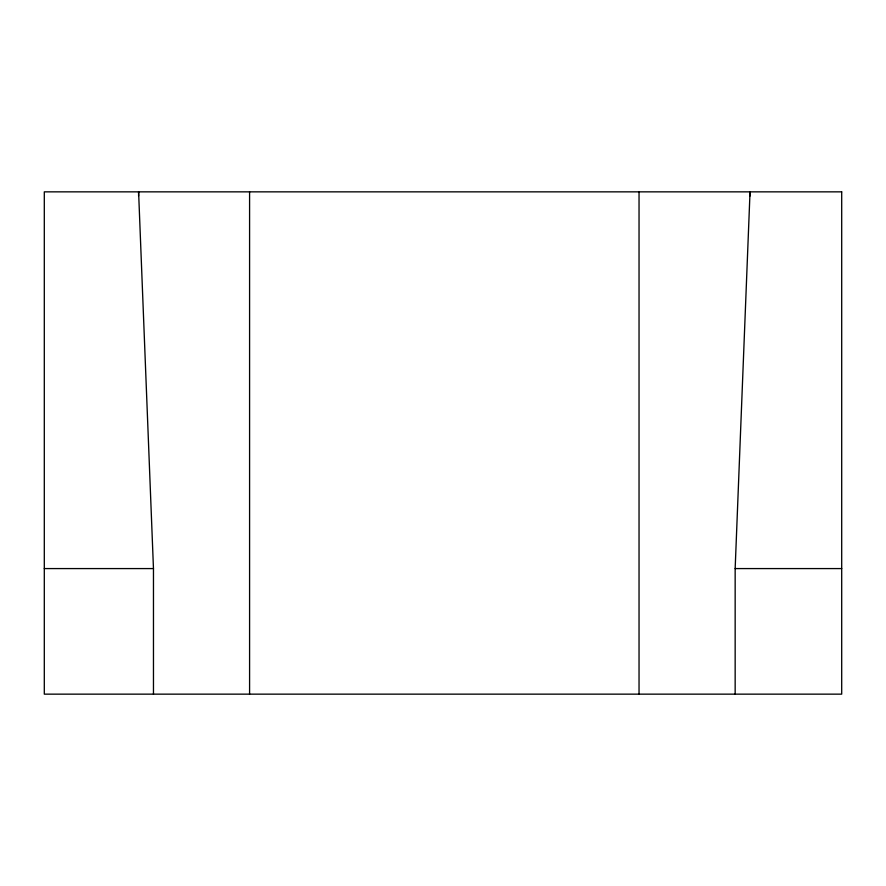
<?xml version="1.0" encoding="UTF-8"?>
<svg xmlns="http://www.w3.org/2000/svg" width="886" height="886" viewBox="0 0 886 886"><rect width="100%" height="100%" fill="white"/><g stroke="black" fill="none" stroke-linecap="round" stroke-linejoin="round"><path stroke-width="1.33" d="M735.158 694.148L735.158 568.579L750.032 191.852L750.032 195.994M44.3 568.579L153.466 568.579L153.466 694.148M735.158 568.579L841.7 568.579M153.466 568.579L138.593 191.852L138.593 195.994M639.039 191.852L639.039 694.148M249.586 191.852L249.586 694.148M841.7 191.852L44.3 191.852L44.3 694.148L841.7 694.148L841.7 191.852"/></g></svg>
